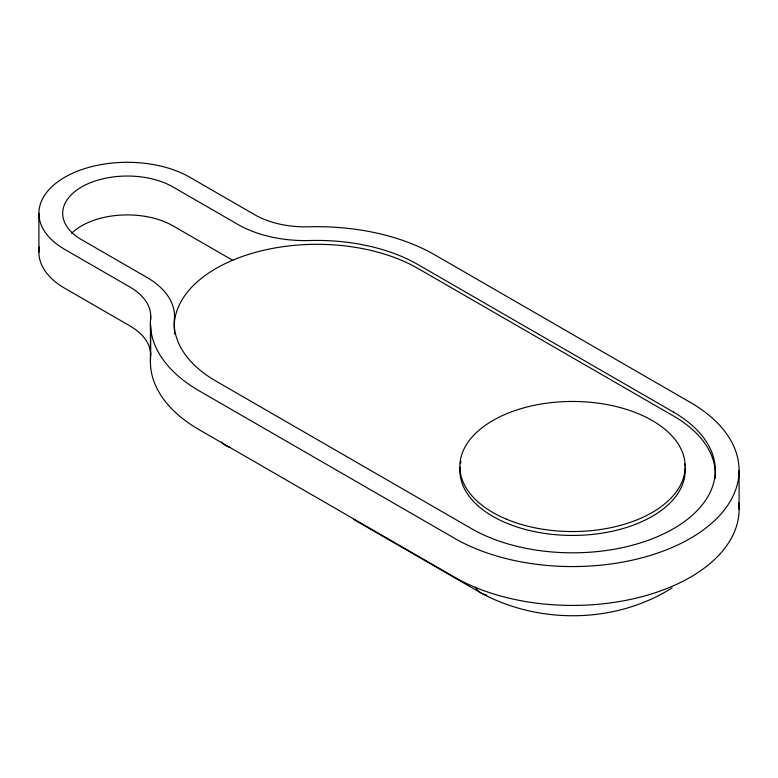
<?xml version="1.0" encoding="UTF-8"?>
<svg xmlns="http://www.w3.org/2000/svg" width="778" height="778" viewBox="0 0 778 778"><rect width="100%" height="100%" fill="white"/><g stroke="black" fill="none" stroke-linecap="round" stroke-linejoin="round"><path stroke-width="1.17" d="M672.143 587.837C615.855 623.577 539.864 624.588 481.407 593.215L353.65 519.451M232.904 260.426L172.979 225.834A64.603 37.295 0 0 0 71.576 233.332M739.1 470.389L739.1 509.25M150.699 316.033L150.699 319.68M150.699 325.749L150.699 354.894M150.417 323.026L150.417 361.887M38.9 213.337L38.9 252.198M39.377 246.927A88.4 51.037 0 0 0 64.788 288.288L129.79 325.817A71.391 41.215 0 0 1 150.621 356.995A166.58 96.18 0 0 0 199.207 429.728L454.722 577.257A166.58 96.18 0 0 0 641.539 596.784A166.58 96.18 0 0 0 738.701 502.617M174.797 334.2A142.782 82.439 0 0 1 174.515 332.08M174.321 329.95A142.782 82.439 0 0 1 259.803 251.216A142.782 82.439 0 0 1 417.961 268.459L673.485 415.977A142.782 82.439 0 0 1 715.108 478.538M486.795 595.151A47.594 27.483 -60 0 1 475.309 587.098M230.317 447.438A47.594 27.483 -60 0 1 221.516 442.001M685.107 468.142A112.654 65.041 0 0 1 571.548 535.429A112.654 65.041 0 0 1 460.012 467.024M460.459 463.669A112.654 65.041 0 0 1 460.926 461.451M684.572 463.669A112.654 65.041 0 0 1 684.912 465.905M690.31 402.382L434.785 254.853A166.58 96.18 0 0 0 308.798 226.806A71.391 41.215 0 0 1 254.805 214.777L189.803 177.248A88.4 51.037 0 0 0 64.788 177.248A88.4 51.037 0 0 0 64.788 249.427L129.79 286.956A71.391 41.215 0 0 1 150.621 318.134A166.58 96.18 0 0 0 199.207 390.867L454.722 538.395A166.58 96.18 0 0 0 690.31 538.395A166.58 96.18 0 0 0 690.31 402.382M673.485 412.097L417.961 264.569A142.782 82.439 0 0 0 309.975 240.528A95.188 54.956 0 0 1 237.98 224.492L172.979 186.963A64.603 37.295 0 0 0 81.622 186.963A64.603 37.295 0 0 0 81.622 239.712L146.624 277.24A95.188 54.956 0 0 1 174.389 318.805A142.782 82.439 0 0 0 216.031 381.152L471.556 528.68A142.782 82.439 0 0 0 673.485 528.68A142.782 82.439 0 0 0 673.485 412.097M506.41 519.169A112.654 65.041 0 0 0 684.572 473.219A112.654 65.041 0 0 0 526.57 407.118A112.654 65.041 0 0 0 506.41 519.169"/></g></svg>
